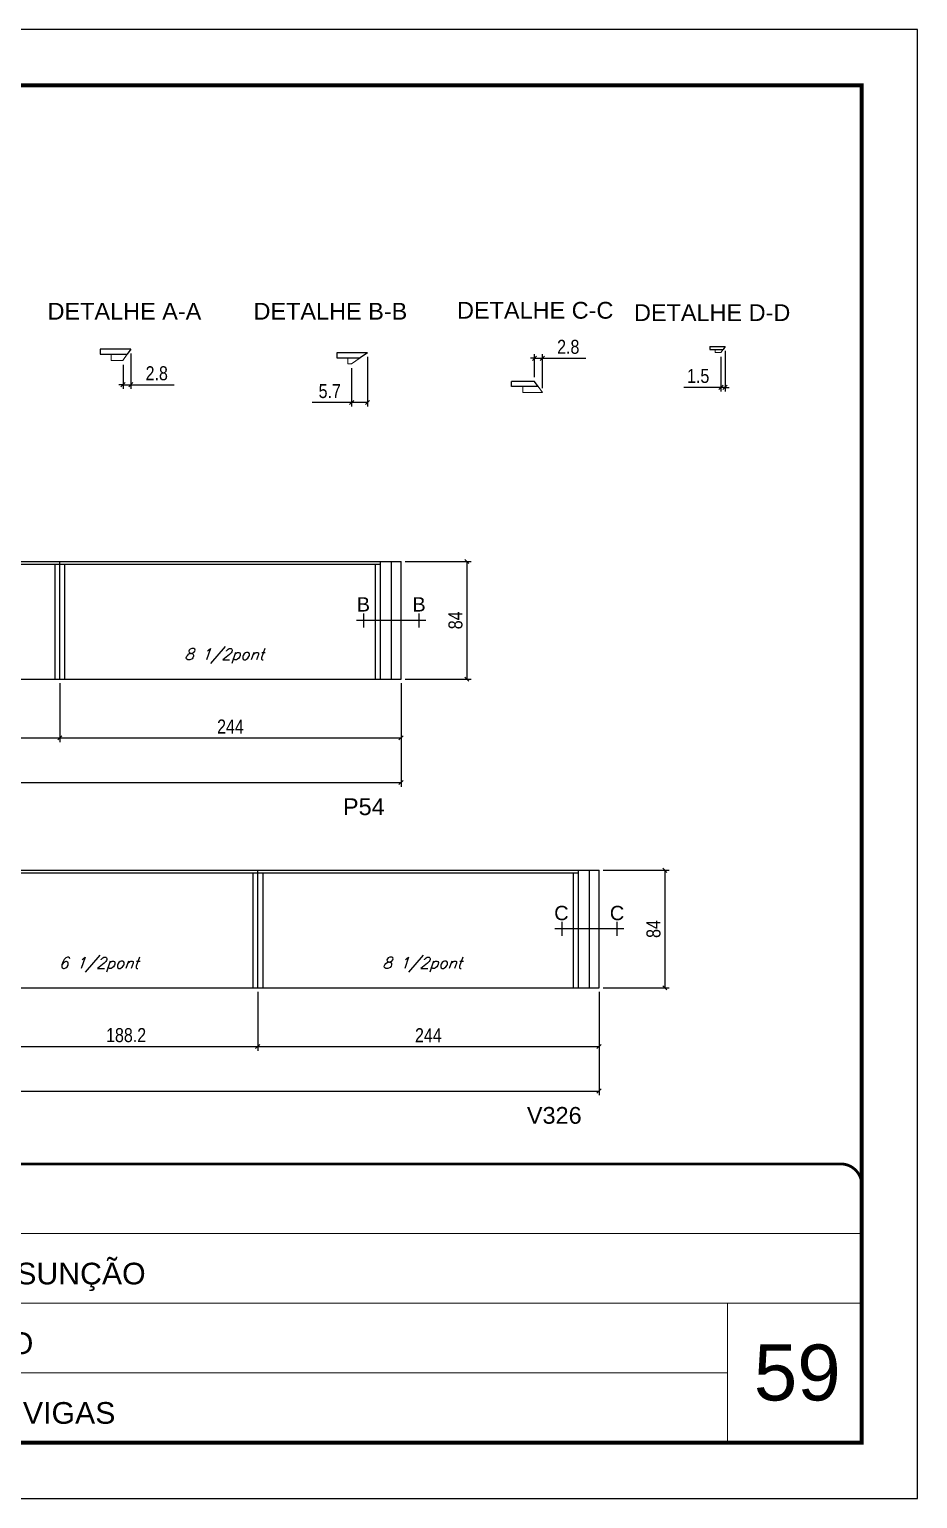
# Model space of a CAD drawing. Extents: x 137137 to 143418, y 10464 to 34486.
# Drawn here: x 141157 to 141792, y 17356 to 18406 of the extents above; entities that cross this region are included whole.
import ezdxf
from ezdxf.enums import TextEntityAlignment as Align

# ---------------------------------------------------------------- set-up
doc = ezdxf.new("R2010")
doc.units = 0
doc.linetypes.add('CONTINUO', pattern=[0])
doc.linetypes.add('DASHED', pattern=[0.75, 0.5, -0.25])
for name, color, linetype in [('5', 5, 'Continuous'), ('COTA', 241, 'Continuous'), ('detalhes', 4, 'Continuous'), ('Painéis', 200, 'Continuous'), ('SARR_2.2x7', 40, 'Continuous'), ('SARR_3.5x7', 81, 'Continuous'), ('texto', 7, 'Continuous')]:
    doc.layers.add(name, color=color, linetype=linetype)
for name, color, linetype, lineweight in [('CARIMBO', 255, 'Continuous', 9), ('Folhas', 255, 'Continuous', 9), ('Sarr 2.2x7', 40, 'Continuous', 9), ('SARRAFO DE PRESSAO', 251, 'DASHED', 9)]:
    doc.layers.add(name, color=color, linetype=linetype, lineweight=lineweight)
doc.layers.add('Laje_Perimetro', color=7, linetype='Continuous', plot=False)
doc.styles.add('ARIAL', font='arial.ttf')
doc.styles.add('COTA TECNICA', font='techl___.ttf', dxfattribs={"height": 10})
doc.styles.add('Romans', font='romans.shx')
doc.styles.get("Standard").update_dxf_attribs({"font": 'arial.ttf'})
doc.styles.add('Tecnologia', font='')
doc.styles.get('Tecnologia').set_extended_font_data('Forgotten Futurist')
doc.dimstyles.new('PAINEL', dxfattribs={"dimtxt": 10, "dimasz": 3, "dimexe": 3, "dimexo": 3, "dimgap": 3, "dimtad": 1, "dimdec": 1, "dimzin": 12, "dimdsep": 46, "dimtxsty": 'COTA TECNICA', "dimblk1": 'OBLIQUE', "dimblk2": 'OBLIQUE', "dimsah": 1, "dimcen": 0.9, "dimclrd": 4, "dimclre": 4, "dimclrt": 240, "dimadec": 1, "dimazin": 3, "dimtfac": 1, "dimtdec": 1, "dimtmove": 0, "dimatfit": 3, "dimfxl": 1, "dimtolj": 1, "dimtzin": 12, "dimarcsym": 0})

# ---------------------------------------------------------------- blocks, each defined once
blk = doc.blocks.new('9999999999')
at = {"color": 30, "linetype": 'CONTINUO'}
for p, q in [((98564.6, 34230.2), (98564.6, 34429.4)), ((98564.6, 34379.6), (99584, 34379.6)), ((98564.6, 34329.8), (99488, 34329.8)), ((99584, 34329.8), (99488, 34329.8)), ((99488, 34329.8), (99488, 34230.2)), ((98564.6, 34280), (99488, 34280))]:
    blk.add_line(p, q, dxfattribs=at)
at = {"color": 30, "linetype": 'CONTINUO', "const_width": 2}
blk.add_lwpolyline([(99584, 34230.2), (99584, 34414.4, 0.414214), (99569, 34429.4), (98229, 34429.4, 0.414214), (98214, 34414.4), (98214, 34245.2, 0.414214), (98229, 34230.2), (99584, 34230.2)], format="xyb", dxfattribs=at)
at = {"layer": 'Folhas'}
blk.add_lwpolyline([(98139, 34190.2), (99624, 34190.2), (99624, 35240.2), (98139, 35240.2)], close=True, dxfattribs=at)
at = {"layer": 'Folhas', "color": 30, "const_width": 3}
blk.add_lwpolyline([(98214, 34230.2), (99584, 34230.2), (99584, 35200.2), (98214, 35200.2)], close=True, dxfattribs=at)
at = {"color": 7, "linetype": 'Continuous', "ltscale": 5, "style": 'ARIAL'}
for s, height, p in [('ROCONTEC', 15.48, (98837.7, 34393.1)), ('HOSPITAL ASSUNÇÃO', 15.483, (98837.7, 34343.3)), ('1° PAVIMENTO', 15.483, (98837.7, 34293.5)), ('NOVA SISTEMAS CONSTRUTIVOS', 11.059, (98263.2, 34267.2)), ('LATERAIS DE VIGAS', 15.483, (98837.7, 34243.7))]:
    blk.add_text(s, height=height, dxfattribs=at).set_placement(p)
at = {"layer": 'Folhas', "color": 7, "style": 'Tecnologia', "width": 1.5}
for s, p in [('CLIENTE:', (98573.7, 34397.2)), ('OBRA:', (98573.7, 34347.3)), ('PAVIMENTO:', (98573.7, 34297.5)), ('PROJETO:', (98573.7, 34247.7))]:
    blk.add_text(s, height=14, dxfattribs=at).set_placement(p)
blk = doc.blocks.new('_Oblique')
at = {"color": 0, "linetype": 'ByBlock', "lineweight": -2}
blk.add_line((-0.5, -0.5), (0.5, 0.5), dxfattribs=at)
blk = doc.blocks.new('*D2247')
at = {"layer": 'COTA', "color": 4, "lineweight": -2, "ltscale": 25, "transparency": 16777216}
for p, q in [((141426, 18025.4), (141473, 18025.4)), ((141470, 18025.4), (141470, 17941.4)), ((141426, 17941.4), (141473, 17941.4))]:
    blk.add_line(p, q, dxfattribs=at)
at = {"layer": 'Defpoints', "color": 0, "ltscale": 25, "transparency": 16777216}
for p in [(141423, 18025.4), (141423, 17941.4), (141470, 17941.4)]:
    blk.add_point(p, dxfattribs=at)
at = {"layer": 'COTA', "color": 4, "lineweight": -2, "ltscale": 25, "transparency": 16777216, "xscale": 3, "yscale": 3, "zscale": 3}
for p, rotation in [((141470, 18025.4), 90), ((141470, 17941.4), 270)]:
    blk.add_blockref('_Oblique', p, dxfattribs=dict(at, rotation=rotation))
at = {"layer": 'COTA', "color": 240, "ltscale": 25, "transparency": 16777216, "insert": (141461.9, 17983.4), "char_height": 10, "attachment_point": 5, "rotation": 90, "style": 'COTA TECNICA'}
blk.add_mtext('\\A1;84', dxfattribs=at)
blk = doc.blocks.new('*D2220')
at = {"layer": 'COTA', "color": 4, "lineweight": -2, "ltscale": 25, "transparency": 16777216}
for p, q in [((141179, 17938.4), (141179, 17896.4)), ((141423, 17938.4), (141423, 17896.4)), ((141179, 17899.4), (141423, 17899.4))]:
    blk.add_line(p, q, dxfattribs=at)
at = {"layer": 'Defpoints', "color": 0, "ltscale": 25, "transparency": 16777216}
for p in [(141179, 17941.4), (141423, 17941.4), (141423, 17899.4)]:
    blk.add_point(p, dxfattribs=at)
at = {"layer": 'COTA', "color": 4, "lineweight": -2, "ltscale": 25, "transparency": 16777216, "xscale": 3, "yscale": 3, "zscale": 3, "rotation": 180}
blk.add_blockref('_Oblique', (141179, 17899.4), dxfattribs=at)
at = {"layer": 'COTA', "color": 4, "lineweight": -2, "ltscale": 25, "transparency": 16777216, "xscale": 3, "yscale": 3, "zscale": 3}
blk.add_blockref('_Oblique', (141423, 17899.4), dxfattribs=at)
at = {"layer": 'COTA', "color": 240, "ltscale": 25, "transparency": 16777216, "insert": (141301, 17907.5), "char_height": 10, "attachment_point": 5, "style": 'COTA TECNICA'}
blk.add_mtext('\\A1;244', dxfattribs=at)
blk = doc.blocks.new('*D2225')
at = {"layer": 'COTA', "color": 4, "lineweight": -2, "ltscale": 25, "transparency": 16777216}
for p, q in [((140550.9, 17938.4), (140550.9, 17864.5)), ((141423, 17938.4), (141423, 17864.5)), ((140550.9, 17867.5), (141423, 17867.5))]:
    blk.add_line(p, q, dxfattribs=at)
at = {"layer": 'Defpoints', "color": 0, "ltscale": 25, "transparency": 16777216}
for p in [(140550.9, 17941.4), (141423, 17941.4), (141423, 17867.5)]:
    blk.add_point(p, dxfattribs=at)
at = {"layer": 'COTA', "color": 4, "lineweight": -2, "ltscale": 25, "transparency": 16777216, "xscale": 3, "yscale": 3, "zscale": 3, "rotation": 180}
blk.add_blockref('_Oblique', (140550.9, 17867.5), dxfattribs=at)
at = {"layer": 'COTA', "color": 4, "lineweight": -2, "ltscale": 25, "transparency": 16777216, "xscale": 3, "yscale": 3, "zscale": 3}
blk.add_blockref('_Oblique', (141423, 17867.5), dxfattribs=at)
at = {"layer": 'COTA', "color": 240, "ltscale": 25, "transparency": 16777216, "insert": (140986.9, 17875.6), "char_height": 10, "attachment_point": 5, "style": 'COTA TECNICA'}
blk.add_mtext('\\A1;872.1', dxfattribs=at)
blk = doc.blocks.new('*D2248')
at = {"layer": 'COTA', "color": 4, "lineweight": -2, "ltscale": 25, "transparency": 16777216}
for p, q in [((141038.9, 17938.4), (141038.9, 17896.4)), ((141179, 17938.4), (141179, 17896.4)), ((141038.9, 17899.4), (141179, 17899.4))]:
    blk.add_line(p, q, dxfattribs=at)
at = {"layer": 'Defpoints', "color": 0, "ltscale": 25, "transparency": 16777216}
for p in [(141038.9, 17941.4), (141179, 17941.4), (141179, 17899.4)]:
    blk.add_point(p, dxfattribs=at)
at = {"layer": 'COTA', "color": 4, "lineweight": -2, "ltscale": 25, "transparency": 16777216, "xscale": 3, "yscale": 3, "zscale": 3, "rotation": 180}
blk.add_blockref('_Oblique', (141038.9, 17899.4), dxfattribs=at)
at = {"layer": 'COTA', "color": 4, "lineweight": -2, "ltscale": 25, "transparency": 16777216, "xscale": 3, "yscale": 3, "zscale": 3}
blk.add_blockref('_Oblique', (141179, 17899.4), dxfattribs=at)
at = {"layer": 'COTA', "color": 240, "ltscale": 25, "transparency": 16777216, "insert": (141108.9, 17907.5), "char_height": 10, "attachment_point": 5, "style": 'COTA TECNICA'}
blk.add_mtext('\\A1;140.1', dxfattribs=at)
blk = doc.blocks.new('*D2249')
at = {"layer": 'COTA', "color": 4, "linetype": 'ByBlock', "lineweight": -2, "transparency": 16777216}
for p, q in [((141224.2, 18166.1), (141224.2, 18148.8)), ((141229.8, 18174.1), (141229.8, 18148.8)), ((141224.2, 18151.8), (141221.2, 18151.8)), ((141224.2, 18151.8), (141229.8, 18151.8)), ((141229.8, 18151.8), (141260.8, 18151.8))]:
    blk.add_line(p, q, dxfattribs=at)
at = {"layer": 'Defpoints', "color": 0, "linetype": 'ByBlock', "transparency": 16777216}
for p in [(141229.8, 18177.1), (141224.2, 18169.1), (141229.8, 18151.8)]:
    blk.add_point(p, dxfattribs=at)
at = {"layer": 'COTA', "color": 4, "linetype": 'ByBlock', "lineweight": -2, "transparency": 16777216, "xscale": 3, "yscale": 3, "zscale": 3}
blk.add_blockref('_Oblique', (141224.2, 18151.8), dxfattribs=at)
at = {"layer": 'COTA', "color": 4, "linetype": 'ByBlock', "lineweight": -2, "transparency": 16777216, "xscale": 3, "yscale": 3, "zscale": 3, "rotation": 180}
blk.add_blockref('_Oblique', (141229.8, 18151.8), dxfattribs=at)
at = {"layer": 'COTA', "color": 240, "linetype": 'ByBlock', "transparency": 16777216, "insert": (141248.3, 18159.9), "char_height": 10, "attachment_point": 5, "style": 'COTA TECNICA'}
blk.add_mtext('\\A1;2.8', dxfattribs=at)
blk = doc.blocks.new('*D2250')
at = {"layer": 'COTA', "color": 4, "linetype": 'ByBlock', "lineweight": -2, "transparency": 16777216}
for p, q in [((141399, 18171.6), (141399, 18136.1)), ((141387.6, 18163.6), (141387.6, 18136.1)), ((141387.6, 18139.1), (141359.4, 18139.1)), ((141399, 18139.1), (141387.6, 18139.1))]:
    blk.add_line(p, q, dxfattribs=at)
at = {"layer": 'Defpoints', "color": 0, "linetype": 'ByBlock', "transparency": 16777216}
for p in [(141387.6, 18166.6), (141399, 18174.6), (141387.6, 18139.1)]:
    blk.add_point(p, dxfattribs=at)
at = {"layer": 'COTA', "color": 4, "linetype": 'ByBlock', "lineweight": -2, "transparency": 16777216, "xscale": 3, "yscale": 3, "zscale": 3}
for p, rotation in [((141387.6, 18139.1), 180.000000001876), ((141399, 18139.1), 1.875939403817029e-09)]:
    blk.add_blockref('_Oblique', p, dxfattribs=dict(at, rotation=rotation))
at = {"layer": 'COTA', "color": 240, "linetype": 'ByBlock', "transparency": 16777216, "insert": (141372, 18147.2), "char_height": 10, "attachment_point": 5, "rotation": 0, "style": 'COTA TECNICA'}
blk.add_mtext('\\A1;5.7', dxfattribs=at)
blk = doc.blocks.new('*D2253')
at = {"layer": 'COTA', "color": 4, "lineweight": -2, "ltscale": 25, "transparency": 16777216}
for p, q in [((141567.5, 17804.8), (141614.6, 17804.8)), ((141611.6, 17804.8), (141611.6, 17720.8)), ((141567.5, 17720.8), (141614.6, 17720.8))]:
    blk.add_line(p, q, dxfattribs=at)
at = {"layer": 'Defpoints', "color": 0, "ltscale": 25, "transparency": 16777216}
for p in [(141564.5, 17804.8), (141564.5, 17720.8), (141611.6, 17720.8)]:
    blk.add_point(p, dxfattribs=at)
at = {"layer": 'COTA', "color": 4, "lineweight": -2, "ltscale": 25, "transparency": 16777216, "xscale": 3, "yscale": 3, "zscale": 3}
for p, rotation in [((141611.6, 17804.8), 90), ((141611.6, 17720.8), 270)]:
    blk.add_blockref('_Oblique', p, dxfattribs=dict(at, rotation=rotation))
at = {"layer": 'COTA', "color": 240, "ltscale": 25, "transparency": 16777216, "insert": (141603.5, 17762.8), "char_height": 10, "attachment_point": 5, "rotation": 90, "style": 'COTA TECNICA'}
blk.add_mtext('\\A1;84', dxfattribs=at)
blk = doc.blocks.new('*D2227')
at = {"layer": 'COTA', "color": 4, "lineweight": -2, "ltscale": 25, "transparency": 16777216}
for p, q in [((141320.5, 17717.8), (141320.5, 17675.8)), ((141564.5, 17717.8), (141564.5, 17675.8)), ((141320.5, 17678.8), (141564.5, 17678.8))]:
    blk.add_line(p, q, dxfattribs=at)
at = {"layer": 'Defpoints', "color": 0, "ltscale": 25, "transparency": 16777216}
for p in [(141320.5, 17720.8), (141564.5, 17720.8), (141564.5, 17678.8)]:
    blk.add_point(p, dxfattribs=at)
at = {"layer": 'COTA', "color": 4, "lineweight": -2, "ltscale": 25, "transparency": 16777216, "xscale": 3, "yscale": 3, "zscale": 3, "rotation": 180}
blk.add_blockref('_Oblique', (141320.5, 17678.8), dxfattribs=at)
at = {"layer": 'COTA', "color": 4, "lineweight": -2, "ltscale": 25, "transparency": 16777216, "xscale": 3, "yscale": 3, "zscale": 3}
blk.add_blockref('_Oblique', (141564.5, 17678.8), dxfattribs=at)
at = {"layer": 'COTA', "color": 240, "ltscale": 25, "transparency": 16777216, "insert": (141442.5, 17686.9), "char_height": 10, "attachment_point": 5, "style": 'COTA TECNICA'}
blk.add_mtext('\\A1;244', dxfattribs=at)
blk = doc.blocks.new('*D2228')
at = {"layer": 'COTA', "color": 4, "lineweight": -2, "ltscale": 25, "transparency": 16777216}
for p, q in [((140644.3, 17717.8), (140644.3, 17644)), ((141564.5, 17717.8), (141564.5, 17644)), ((140644.3, 17647), (141564.5, 17647))]:
    blk.add_line(p, q, dxfattribs=at)
at = {"layer": 'Defpoints', "color": 0, "ltscale": 25, "transparency": 16777216}
for p in [(140644.3, 17720.8), (141564.5, 17720.8), (141564.5, 17647)]:
    blk.add_point(p, dxfattribs=at)
at = {"layer": 'COTA', "color": 4, "lineweight": -2, "ltscale": 25, "transparency": 16777216, "xscale": 3, "yscale": 3, "zscale": 3, "rotation": 180}
blk.add_blockref('_Oblique', (140644.3, 17647), dxfattribs=at)
at = {"layer": 'COTA', "color": 4, "lineweight": -2, "ltscale": 25, "transparency": 16777216, "xscale": 3, "yscale": 3, "zscale": 3}
blk.add_blockref('_Oblique', (141564.5, 17647), dxfattribs=at)
at = {"layer": 'COTA', "color": 240, "ltscale": 25, "transparency": 16777216, "insert": (141104.4, 17655.1), "char_height": 10, "attachment_point": 5, "style": 'COTA TECNICA'}
blk.add_mtext('\\A1;920.2', dxfattribs=at)
blk = doc.blocks.new('*D2254')
at = {"layer": 'COTA', "color": 4, "lineweight": -2, "ltscale": 25, "transparency": 16777216}
for p, q in [((141132.3, 17717.8), (141132.3, 17675.8)), ((141320.5, 17717.8), (141320.5, 17675.8)), ((141132.3, 17678.8), (141320.5, 17678.8))]:
    blk.add_line(p, q, dxfattribs=at)
at = {"layer": 'Defpoints', "color": 0, "ltscale": 25, "transparency": 16777216}
for p in [(141132.3, 17720.8), (141320.5, 17720.8), (141320.5, 17678.8)]:
    blk.add_point(p, dxfattribs=at)
at = {"layer": 'COTA', "color": 4, "lineweight": -2, "ltscale": 25, "transparency": 16777216, "xscale": 3, "yscale": 3, "zscale": 3, "rotation": 180}
blk.add_blockref('_Oblique', (141132.3, 17678.8), dxfattribs=at)
at = {"layer": 'COTA', "color": 4, "lineweight": -2, "ltscale": 25, "transparency": 16777216, "xscale": 3, "yscale": 3, "zscale": 3}
blk.add_blockref('_Oblique', (141320.5, 17678.8), dxfattribs=at)
at = {"layer": 'COTA', "color": 240, "ltscale": 25, "transparency": 16777216, "insert": (141226.4, 17686.9), "char_height": 10, "attachment_point": 5, "style": 'COTA TECNICA'}
blk.add_mtext('\\A1;188.2', dxfattribs=at)
blk = doc.blocks.new('*D2255')
at = {"layer": 'COTA', "color": 4, "linetype": 'ByBlock', "lineweight": -2, "transparency": 16777216}
for p, q in [((141518.4, 18170.7), (141515.4, 18170.7)), ((141518.4, 18157.2), (141518.4, 18173.7)), ((141518.4, 18170.7), (141524, 18170.7)), ((141524, 18149.2), (141524, 18173.7)), ((141524, 18170.7), (141555.1, 18170.7))]:
    blk.add_line(p, q, dxfattribs=at)
at = {"layer": 'Defpoints', "color": 0, "linetype": 'ByBlock', "transparency": 16777216}
for p in [(141524, 18170.7), (141518.4, 18154.2), (141524, 18146.2)]:
    blk.add_point(p, dxfattribs=at)
at = {"layer": 'COTA', "color": 4, "linetype": 'ByBlock', "lineweight": -2, "transparency": 16777216, "xscale": 3, "yscale": 3, "zscale": 3}
blk.add_blockref('_Oblique', (141518.4, 18170.7), dxfattribs=at)
at = {"layer": 'COTA', "color": 4, "linetype": 'ByBlock', "lineweight": -2, "transparency": 16777216, "xscale": 3, "yscale": 3, "zscale": 3, "rotation": 180}
blk.add_blockref('_Oblique', (141524, 18170.7), dxfattribs=at)
at = {"layer": 'COTA', "color": 240, "linetype": 'ByBlock', "transparency": 16777216, "insert": (141542.5, 18178.8), "char_height": 10, "attachment_point": 5, "style": 'COTA TECNICA'}
blk.add_mtext('\\A1;2.8', dxfattribs=at)
blk = doc.blocks.new('*D2258')
at = {"layer": 'COTA', "color": 4, "linetype": 'ByBlock', "lineweight": -2, "transparency": 16777216}
for p, q in [((141654.6, 18176), (141654.6, 18146.9)), ((141651.7, 18171.8), (141651.7, 18146.9)), ((141651.7, 18149.9), (141625.2, 18149.9)), ((141654.6, 18149.9), (141651.7, 18149.9)), ((141654.6, 18149.9), (141657.6, 18149.9))]:
    blk.add_line(p, q, dxfattribs=at)
at = {"layer": 'Defpoints', "color": 0, "linetype": 'ByBlock', "transparency": 16777216}
for p in [(141654.6, 18179), (141651.7, 18174.8), (141651.7, 18149.9)]:
    blk.add_point(p, dxfattribs=at)
at = {"layer": 'COTA', "color": 4, "linetype": 'ByBlock', "lineweight": -2, "transparency": 16777216, "xscale": 3, "yscale": 3, "zscale": 3}
blk.add_blockref('_Oblique', (141651.7, 18149.9), dxfattribs=at)
at = {"layer": 'COTA', "color": 4, "linetype": 'ByBlock', "lineweight": -2, "transparency": 16777216, "xscale": 3, "yscale": 3, "zscale": 3, "rotation": 180}
blk.add_blockref('_Oblique', (141654.6, 18149.9), dxfattribs=at)
at = {"layer": 'COTA', "color": 240, "linetype": 'ByBlock', "transparency": 16777216, "insert": (141635.4, 18158), "char_height": 10, "attachment_point": 5, "style": 'COTA TECNICA'}
blk.add_mtext('\\A1;1.5', dxfattribs=at)

msp = doc.modelspace()

# ---------------------------------------------------------------- linework, layer by layer
at = {"layer": 'detalhes'}
for p, q in [((141396.23, 17988.39), (141396.23, 17978.39)), ((141435.62, 17988.39), (141435.62, 17978.39)), ((141440.62, 17983.39), (141391.23, 17983.39)), ((141537.8, 17767.82), (141537.8, 17757.82)), ((141577.2, 17767.82), (141577.2, 17757.82)), ((141582.2, 17762.82), (141532.8, 17762.82))]:
    msp.add_line(p, q, dxfattribs=at)
at = {"layer": 'Laje_Perimetro'}
msp.add_lwpolyline([(141792.29, 18405.72), (140307.29, 18405.72), (140307.29, 17355.72), (141792.29, 17355.72)], close=True, dxfattribs=at)
at = {"layer": 'Painéis'}
for p, q in [((141229.76, 18177.14), (141227.24, 18173.54)), ((141643.71, 18179.01), (141654.61, 18179.01)), ((141643.71, 18177.01), (141653.2, 18177.01)), ((141654.61, 18179.01), (141653.2, 18177.01)), ((141398.99, 18174.6), (141393.85, 18171)), ((141518.39, 18154.18), (141502, 18154.18)), ((141502, 18150.58), (141502, 18154.18)), ((141520.92, 18150.58), (141502, 18150.58)), ((141520.92, 18150.58), (141518.39, 18154.18)), ((140550.86, 18025.39), (141422.96, 18025.39)), ((140550.86, 17941.39), (141422.96, 17941.39)), ((140644.34, 17804.82), (141564.54, 17804.82)), ((140644.34, 17720.82), (141564.54, 17720.82))]:
    msp.add_line(p, q, dxfattribs=at)
at = {"layer": 'Painéis', "ltscale": 25}
for p, q in [((141643.71, 18179.01), (141643.71, 18177.01)), ((141178.96, 17941.39), (141178.96, 18025.39)), ((141422.96, 17941.39), (141422.96, 18025.39)), ((141320.54, 17720.82), (141320.54, 17804.82)), ((141564.54, 17720.82), (141564.54, 17804.82))]:
    msp.add_line(p, q, dxfattribs=at)
at = {"layer": 'Painéis', "linetype": 'ByBlock'}
for points in [[(141229.76, 18177.14), (141207.76, 18177.14), (141207.76, 18173.54), (141227.24, 18173.54)], [(141398.99, 18174.6), (141376.99, 18174.6), (141376.99, 18171), (141393.85, 18171)]]:
    msp.add_lwpolyline(points, dxfattribs=at)
at = {"layer": 'Sarr 2.2x7'}
for p, q in [((141647.61, 18174.81), (141647.61, 18177.01)), ((141653.2, 18177.01), (141651.66, 18174.81)), ((141227.24, 18173.54), (141224.15, 18169.14)), ((141393.85, 18171), (141387.56, 18166.6)), ((141651.66, 18174.81), (141647.61, 18174.81)), ((141510, 18146.18), (141510, 18150.58)), ((141524, 18146.18), (141510, 18146.18)), ((141524, 18146.18), (141520.92, 18150.58))]:
    msp.add_line(p, q, dxfattribs=at)
for points in [[(141227.24, 18173.54), (141215.76, 18173.54), (141215.76, 18169.14), (141224.15, 18169.14)], [(141393.85, 18171), (141384.99, 18171), (141384.99, 18166.6), (141387.56, 18166.6)]]:
    msp.add_lwpolyline(points, dxfattribs=at)
at = {"layer": 'SARR_2.2x7', "linetype": 'Continuous'}
for p, q in [((141178.96, 18023.19), (141038.86, 18023.19)), ((141407.96, 18023.19), (141178.96, 18023.19)), ((141415.96, 18025.39), (141415.96, 17941.39)), ((141320.54, 17802.62), (141132.34, 17802.62)), ((141549.54, 17802.62), (141320.54, 17802.62)), ((141557.54, 17804.82), (141557.54, 17720.82))]:
    msp.add_line(p, q, dxfattribs=at)
at = {"layer": 'SARR_3.5x7'}
for p, q in [((141175.46, 18023.19), (141175.46, 17941.39)), ((141182.46, 18023.19), (141182.46, 17941.39)), ((141404.46, 18023.19), (141404.46, 17941.39)), ((141407.96, 18025.39), (141407.96, 17941.39)), ((141317.04, 17802.62), (141317.04, 17720.82)), ((141324.04, 17802.62), (141324.04, 17720.82)), ((141546.04, 17802.62), (141546.04, 17720.82)), ((141549.54, 17804.82), (141549.54, 17720.82))]:
    msp.add_line(p, q, dxfattribs=at)

# ---------------------------------------------------------------- block references
at = {"layer": 'SARRAFO DE PRESSAO', "color": 6, "linetype": 'ByBlock'}
msp.add_blockref('9999999999', (42168.31, -16834.48), dxfattribs=at)

# ---------------------------------------------------------------- texts
at = {"layer": '5', "color": 7, "linetype": 'Continuous'}
for s, p in [('DETALHE A-A', (141170.25, 18198.3)), ('DETALHE B-B', (141317.49, 18198.3)), ('DETALHE C-C', (141463.01, 18198.98)), ('DETALHE D-D', (141589.52, 18197.3))]:
    msp.add_text(s, height=12, rotation=359.99996, dxfattribs=at).set_placement(p)
at = {"layer": '5', "linetype": 'Continuous'}
for s, p in [('P54', (141381.46, 17844.19)), ('V326', (141512.94, 17623.62))]:
    msp.add_text(s, height=12, rotation=0.00004, dxfattribs=at).set_placement(p)
at = {"layer": 'CARIMBO', "style": 'ARIAL'}
msp.add_text('59', height=40, dxfattribs=at).set_placement((141675.15, 17425.87))
at = {"layer": 'detalhes', "color": 0, "linetype": 'Continuous', "style": 'ARIAL'}
for s, p in [('B', (141396.03, 17994.8)), ('B', (141435.82, 17994.8)), ('C', (141537.61, 17774.24)), ('C', (141577.39, 17774.24))]:
    msp.add_text(s, height=10.22, dxfattribs=at).set_placement(p, align=Align.MIDDLE_CENTER)
at = {"layer": 'texto', "color": 2, "char_height": 8, "attachment_point": 5, "style": 'Romans'}
for s, insert in [('{\\Q19;\\C256;8 1/2pont}', (141296.49, 17957.84)), ('{\\Q19;\\C256;6 1/2pont}', (141206.9, 17737.27)), ('{\\Q19;\\C256;8 1/2pont}', (141438.07, 17737.27))]:
    msp.add_mtext(s, dxfattribs=dict(at, insert=insert))

# ---------------------------------------------------------------- dimensions: what is measured, and where the dimension line sits
at = {"layer": 'COTA', "linetype": 'ByBlock'}
for base, p1, p2, picture, middle in [((141229.76, 18151.85), (141224.15, 18169.14), (141229.76, 18177.14), '*D2249', (141248.29, 18159.94)), ((141524, 18170.66), (141518.39, 18154.18), (141524, 18146.18), '*D2255', (141542.53, 18178.75)), ((141651.66, 18149.86), (141654.61, 18179.01), (141651.66, 18174.81), '*D2258', (141635.41, 18157.97))]:
    dim = msp.add_linear_dim(base=base, p1=p1, p2=p2, dimstyle='PAINEL', override={"dimlfac": 0.5}, dxfattribs=at)
    dim.commit()
    dim.dimension.update_dxf_attribs({"geometry": picture, "text_midpoint": middle})
dim = msp.add_linear_dim(base=(141387.56, 18139.13), p1=(141398.99, 18174.6), p2=(141387.56, 18166.6), angle=180, dimstyle='PAINEL', override={"dimlfac": 0.5}, dxfattribs=at)
dim.commit()
dim.dimension.update_dxf_attribs({"geometry": '*D2250', "text_midpoint": (141371.96, 18147.24)})
at = {"layer": 'COTA', "ltscale": 25}
for base, p1, p2, picture, middle in [((141470, 17941.39), (141422.96, 18025.39), (141422.96, 17941.39), '*D2247', (141461.91, 17983.39)), ((141611.58, 17720.82), (141564.54, 17804.82), (141564.54, 17720.82), '*D2253', (141603.48, 17762.82))]:
    dim = msp.add_linear_dim(base=base, p1=p1, p2=p2, angle=90, dimstyle='PAINEL', dxfattribs=at)
    dim.commit()
    dim.dimension.update_dxf_attribs({"geometry": picture, "text_midpoint": middle})
for base, p1, p2, picture, middle in [((141422.96, 17867.54), (140550.86, 17941.39), (141422.96, 17941.39), '*D2225', (140986.91, 17875.64)), ((141178.96, 17899.41), (141038.86, 17941.39), (141178.96, 17941.39), '*D2248', (141108.91, 17907.52)), ((141422.96, 17899.41), (141178.96, 17941.39), (141422.96, 17941.39), '*D2220', (141300.96, 17907.49)), ((141564.54, 17646.98), (140644.34, 17720.82), (141564.54, 17720.82), '*D2228', (141104.44, 17655.11)), ((141320.54, 17678.85), (141132.34, 17720.82), (141320.54, 17720.82), '*D2254', (141226.44, 17686.94)), ((141564.54, 17678.85), (141320.54, 17720.82), (141564.54, 17720.82), '*D2227', (141442.54, 17686.92))]:
    dim = msp.add_linear_dim(base=base, p1=p1, p2=p2, dimstyle='PAINEL', dxfattribs=at)
    dim.commit()
    dim.dimension.update_dxf_attribs({"geometry": picture, "text_midpoint": middle})

doc.saveas('drawing.dxf')
